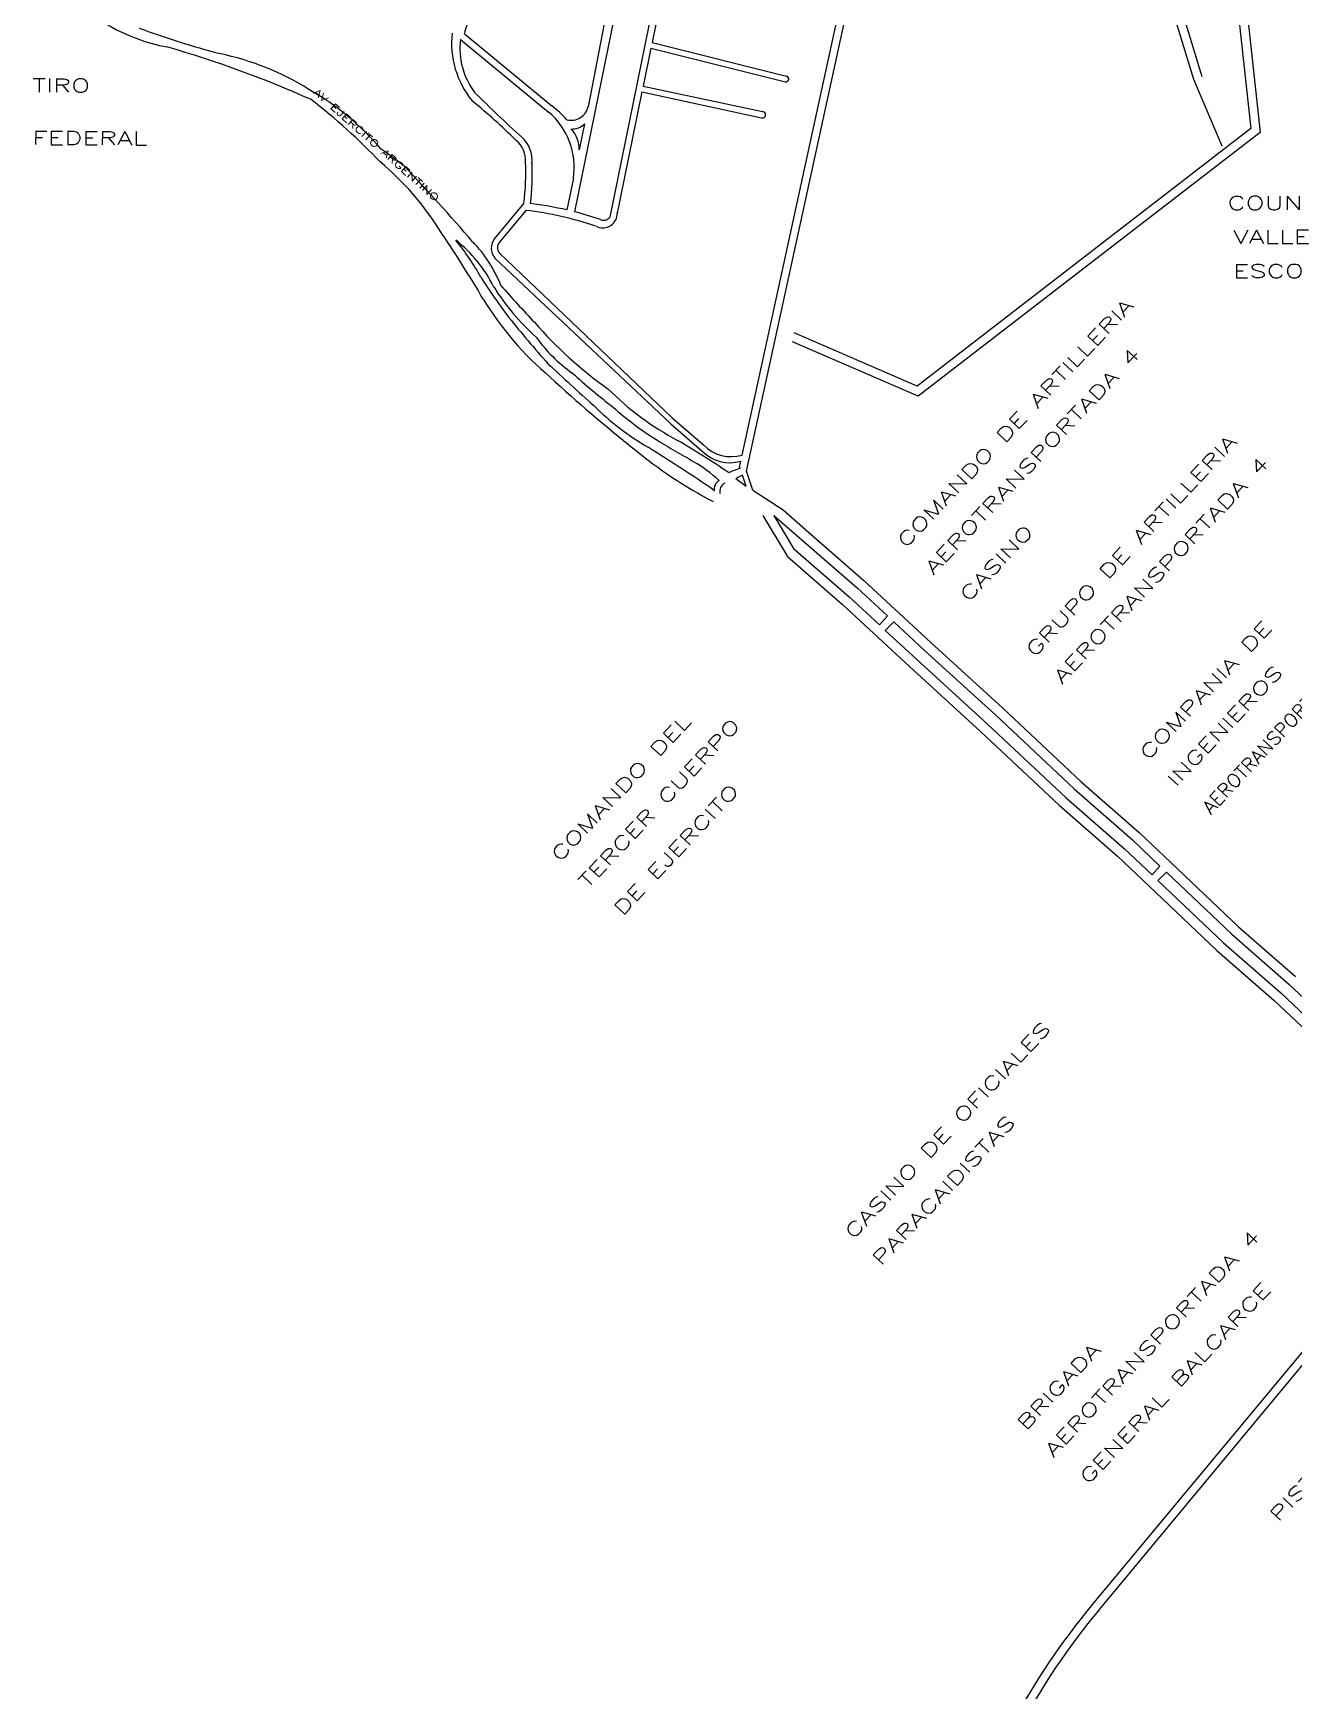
# Model space of a CAD drawing. Header units: millimetres. Extents: x 4374322 to 4409026, y 6503580 to 6534206.
# Drawn here: x 4375472 to 4377345, y 6527287 to 6529748 of the extents above; entities that cross this region are included whole.
import ezdxf

# ---------------------------------------------------------------- set-up
doc = ezdxf.new("R2010")
doc.units = ezdxf.units.MM
for name, color, linetype in [('LINEA CALLE', 252, 'Continuous'), ('NOMBRE BARRIO', 8, 'Continuous'), ('NOMBRE CALLE', 252, 'Continuous')]:
    doc.layers.add(name, color=color, linetype=linetype)
doc.styles.add('ROMANS', font='romans')
doc.styles.add('S1', font='ROMANS')

msp = doc.modelspace()

# ---------------------------------------------------------------- linework, layer by layer
at = {"layer": 'LINEA CALLE', "transparency": 33554687}
for p, q in [((4377034.7, 6530211.8), (4377195.6, 6529680.3)), ((4377047.3, 6530215.7), (4377208.3, 6529684.1)), ((4377220.4, 6530160), (4377281, 6529606.7)), ((4377233.7, 6530160.6), (4377294.9, 6529600.7)), ((4377195.6, 6529680.3), (4377237.7, 6529581)), ((4377281, 6529606.7), (4376785.2, 6529224.5)), ((4377294.9, 6529600.7), (4376787.1, 6529209.3)), ((4376785.2, 6529224.5), (4376602.8, 6529303.3)), ((4376787.1, 6529209.3), (4376600.1, 6529290)), ((4376541.5, 6529069.8), (4376586.3, 6529040.7)), ((4376556.1, 6529032.4), (4376592.7, 6528971.4)), ((4376572.5, 6529032.3), (4376601.9, 6528983.3)), ((4376572.5, 6529032.3), (4376696.2, 6528924.8)), ((4376586.3, 6529040.7), (4376624, 6529007.4)), ((4376624, 6529007.4), (4376706.2, 6528936)), ((4376592.7, 6528971.4), (4376674.3, 6528900.4)), ((4376601.9, 6528983.3), (4376684.3, 6528911.6)), ((4376696.2, 6528924.8), (4376741.1, 6528883.2)), ((4376706.2, 6528936), (4376806.4, 6528843.2)), ((4376674.3, 6528900.4), (4376774.2, 6528808)), ((4376684.3, 6528911.6), (4376729.5, 6528869.8)), ((4376741.1, 6528883.2), (4376729.5, 6528869.8)), ((4376750.8, 6528874.3), (4376738.1, 6528861.8)), ((4376750.8, 6528874.3), (4376796.3, 6528832.1)), ((4376738.1, 6528861.8), (4376784.3, 6528819.1)), ((4376796.3, 6528832.1), (4376902, 6528735.8)), ((4376806.4, 6528843.2), (4376912.2, 6528746.8)), ((4376774.2, 6528808), (4376879.7, 6528711.7)), ((4376784.3, 6528819.1), (4376889.9, 6528722.8)), ((4376902, 6528735.8), (4377018.5, 6528626.4)), ((4376912.2, 6528746.8), (4377028.6, 6528637.5)), ((4376879.7, 6528711.7), (4376996.5, 6528602.2)), ((4376889.9, 6528722.8), (4377006.6, 6528613.3)), ((4377028.6, 6528637.5), (4377115.1, 6528561.9)), ((4376996.5, 6528602.2), (4377083, 6528526.6)), ((4377006.6, 6528613.3), (4377093.1, 6528537.6)), ((4377018.5, 6528626.4), (4377105, 6528550.8)), ((4377115.1, 6528561.9), (4377162.4, 6528517.1)), ((4377093.1, 6528537.6), (4377134.3, 6528498.7)), ((4377105, 6528550.8), (4377145.9, 6528512)), ((4377083, 6528526.6), (4377129.5, 6528482.5)), ((4377145.9, 6528512), (4377134.3, 6528498.7)), ((4377162.4, 6528517.1), (4377262.7, 6528421.9)), ((4377129.5, 6528482.5), (4377230.5, 6528386.6)), ((4377139.8, 6528493.4), (4377139.8, 6528493.4)), ((4377155.5, 6528503), (4377142.8, 6528490.6)), ((4377142.8, 6528490.6), (4377240.6, 6528397.7)), ((4377155.5, 6528503), (4377252.6, 6528410.8)), ((4377252.6, 6528410.8), (4377337.4, 6528336.7)), ((4377262.7, 6528421.9), (4377347.4, 6528347.8)), ((4377230.5, 6528386.6), (4377315.4, 6528312.4)), ((4377240.6, 6528397.7), (4377325.5, 6528323.5)), ((4377337.4, 6528336.7), (4377431.6, 6528248)), ((4377315.4, 6528312.4), (4377409.5, 6528223.9)), ((4377325.5, 6528323.5), (4377419.6, 6528234.9)), ((4377585.4, 6528065.4), (4377046, 6527416.1))]:
    msp.add_line(p, q, dxfattribs=at)
for points in [[(4376525.5, 6529122.1), (4377050.5, 6531528.9)], [(4376541.5, 6529069.8), (4376531.7, 6529098.4), (4377061.5, 6531527.2)], [(4376393, 6529788.8), (4376328.9, 6529475.4)], [(4376402.5, 6529787.8), (4376391.6, 6529734.4)], [(4376336.4, 6529776.6), (4376276.4, 6529483.3)], [(4376323.2, 6529775.2), (4376296.6, 6529639.2)], [(4376107, 6529739.2), (4376237.4, 6529631.8)], [(4376112.4, 6529748), (4376242.8, 6529640.6)], [(4376391.6, 6529734.4), (4376591.4, 6529684.7)], [(4376389.9, 6529726.1), (4376378.3, 6529669.6)], [(4376389.9, 6529726.1), (4376589.7, 6529676.4)], [(4376376.6, 6529661.1), (4376337.9, 6529471.5)], [(4376376.6, 6529661.1), (4376554.3, 6529622.7)], [(4376378.3, 6529669.6), (4376555.5, 6529631.9)], [(4376291.4, 6529613.6), (4376283.5, 6529575)], [(4376274.9, 6529532.9), (4376265.3, 6529486)], [(4376201.2, 6529496.2), (4376157.8, 6529443.6)], [(4376204.4, 6529485.3), (4376165.2, 6529437.9)], [(4376158.2, 6529414.4), (4376419.6, 6529168.2)], [(4376165.7, 6529421.4), (4376421.5, 6529177.2)], [(4376419.6, 6529168.2), (4376466.3, 6529128.1)], [(4376421.5, 6529177.2), (4376468.2, 6529137.1)], [(4376522.5, 6529102.2), (4376521.7, 6529104.7), (4376523.5, 6529113.1)], [(4376525.9, 6529092.4), (4376516, 6529087.5), (4376531.5, 6529076.1)], [(4376531.5, 6529076.1), (4376525.9, 6529092.4)], [(4378496.4, 6527234.4), (4378364, 6527352.6), (4378230.7, 6527467.1), (4378177.3, 6527518), (4378157.8, 6527534.2), (4378063.1, 6527612.9), (4377915.4, 6527757.5), (4377796.5, 6527869.5), (4377659.1, 6527997.7), (4377594.7, 6528056.9), (4377055.7, 6527408)]]:
    msp.add_lwpolyline(points, dxfattribs=at)
for centre, radius, start, end in [((4375722.7, 6530001.9), 278.7, 222.699, 259.304), ((4376198.5, 6529725), 89.1, 99.6182, 165.0474), ((4376083.3, 6530982.8), 1308, 249.7157, 255.2151), ((4376230, 6529733.9), 136.2, 173.8623, 219.1549), ((4376213.9, 6529725.9), 107.7, 172.8711, 217.6767), ((4375225.1, 6528172.5), 1618.1, 65.924, 74.0074), ((4375667, 6529320.8), 405.7, 58.0167, 78.264), ((4375675.9, 6529305.7), 414.2, 40.8133, 60.166), ((4376590.4, 6529680.5), 4.24, 259.7722, 77.1265), ((4375340.5, 6528944.4), 891.3, 43.4358, 52.3254), ((4375633.2, 6529036.6), 784.1, 44.7922, 51.2128), ((4377410.2, 6530941.3), 1812.2, 224.9918, 228.0011), ((4376159.7, 6529528.6), 139.4, 40.8413, 53.421), ((4376271.5, 6529644.7), 25.7, 255.8741, 349.3863), ((4376169.3, 6529549.4), 106.8, 351.1039, 50.4059), ((4376272.1, 6529634.8), 28.7, 268.8043, 312.3394), ((4376555.7, 6529627.2), 4.69, 253.2641, 92.8839), ((4376166.5, 6529559.9), 37.2, 355.4071, 51.5965), ((4376167.7, 6529559.9), 45.8, 353.8135, 49.1693), ((4376240.4, 6529576.3), 43.1, 358.3638, 43.8885), ((4374718.1, 6527815.4), 2171.9, 53.058, 54.176), ((4375716.4, 6529230.9), 424.4, 32.1164, 50.2577), ((4373672.9, 6527320.2), 3240.7, 40.8245, 43.5053), ((4375866.4, 6529539.8), 337.7, 352.5874, 2.9062), ((4375876.1, 6529539), 337.7, 352.5874, 2.9062), ((4376150.4, 6528988.2), 510.8, 77.0099, 83.1962), ((4376143.8, 6528978.1), 510.8, 71.2057, 83.1962), ((4376150.4, 6528988.2), 510.8, 71.2057, 75.7268), ((4376318.3, 6529481.1), 21.8, 243.1952, 333.9457), ((4376319.9, 6529481.4), 10.8, 243.1168, 325.9985), ((4376318.3, 6529481.1), 21.8, 2.953, 3.6211), ((4374445.4, 6528351.8), 1969.4, 30.5778, 34.1187), ((4375823.3, 6529212.7), 358.8, 28.8981, 39.5092), ((4375976.3, 6529282.7), 201, 26.5416, 51.9544), ((4375980.7, 6529299.6), 200.7, 21.661, 43.9203), ((4376176.8, 6529429.3), 23.9, 143.0476, 218.7523), ((4376173.5, 6529429.9), 11.5, 135.9464, 227.1908), ((4376882, 6529858.9), 882, 212.4166, 217.0991), ((4376445.5, 6529551.9), 340.5, 211.7972, 228.4376), ((4377644.9, 6530674.2), 1968.5, 221.3486, 223.4983), ((4376540.1, 6529595.7), 466.8, 211.2281, 230.0629), ((4377590.8, 6530460), 1810.6, 218.7418, 221.6287), ((4376671.5, 6529711.4), 600.3, 220.7942, 234.8603), ((4376400.2, 6529425.4), 221.6, 215.395, 235.0018), ((4397892.3, 6552897.2), 32059.1, 227.50944, 227.67311), ((4377048.1, 6530107.3), 1160.2, 228.0862, 232.0046), ((4377564.6, 6530660.5), 1943.6, 227.0552, 231.8994), ((4376639.2, 6529535.1), 443.9, 225.1185, 241.8117), ((4376607.2, 6529506), 433.3, 225.7857, 239.2631), ((4376650.6, 6529548.4), 476, 228.2935, 237.9351), ((4377462.3, 6530884), 2038.8, 238.5323, 240.3455), ((4375728.6, 6527949.9), 1384.5, 55.8752, 59.5828), ((4376785.5, 6529634.1), 655.4, 230.1317, 242.4392), ((4375227.9, 6527246.2), 2214.2, 55.4407, 58.4729), ((4376507.3, 6529167.8), 57.1, 224.0486, 286.4586), ((4376509.3, 6529176.8), 57.1, 224.0486, 286.4586), ((4376341.5, 6528919.8), 222.5, 47.6173, 59.7966), ((4376585, 6528903.8), 208, 107.4683, 112.5279), ((4376498, 6529071.6), 14.2, 117.0121, 191.9352), ((4376506.3, 6529067.9), 14.2, 117.0121, 191.9352), ((4377850.3, 6526744.3), 1047.9, 140.1303, 163.7579), ((4377850.3, 6526744.3), 1035.3, 140.1303, 163.7579)]:
    msp.add_arc(centre, radius, start, end, dxfattribs=at)

# ---------------------------------------------------------------- texts
at = {"layer": 'NOMBRE BARRIO', "transparency": 33554687, "style": 'ROMANS'}
for s, rotation, width, p in [('TIRO', 359.7533, 1.5, (4375471, 6529661)), ('FEDERAL', 359.7533, 1.5, (4375471, 6529583)), ('COMANDO DE ARTILLERIA', 46.6498, 1.5, (4376768.5, 6528982.9)), ('AEROTRANSPORTADA 4', 46.6498, 1.5, (4376809.3, 6528943.1)), ('GRUPO DE ARTILLERIA', 46.6498, 1.5, (4376959.5, 6528820.9)), ('AEROTRANSPORTADA 4', 46.6498, 1.5, (4377000.3, 6528781.1)), ('CASINO', 46.6498, 1.5, (4376861.5, 6528902.9)), ('COMPANIA DE', 46.6498, 1.5, (4377128.5, 6528667.9)), ('INGENIEROS', 46.6498, 1.5, (4377169.3, 6528628.1)), ('AEROTRANSPORTADA 4', 46.6498, 1.02608, (4377221.5, 6528587.9)), ('COMANDO DEL', 46.6498, 1.5, (4376254.5, 6528516.9)), ('TERCER CUERPO', 46.6498, 1.5, (4376295.3, 6528477.1)), ('DE EJERCITO', 46.6498, 1.5, (4376347.5, 6528436.9)), ('CASINO DE OFICIALES', 46.6498, 1.5, (4376690.5, 6527956.9)), ('PARACAIDISTAS', 46.6498, 1.5, (4376731.3, 6527917.1)), ('AEROTRANSPORTADA 4', 46.6498, 1.5, (4376987.3, 6527633.1)), ('GENERAL BALCARCE', 46.6498, 1.5, (4377039.5, 6527592.9)), ('BRIGADA ', 46.6498, 1.5, (4376946.5, 6527672.9)), ('PISTA DE', 46.6498, 1.5, (4377321.5, 6527536.9))]:
    msp.add_text(s, height=20, rotation=rotation, dxfattribs=dict(at, width=width)).set_placement(p)
at = {"layer": 'NOMBRE BARRIO', "linetype": 'Continuous', "transparency": 33554687, "style": 'S1', "width": 1.5}
for s, p in [('COUNTRY', (4377246.2, 6529486.1)), ('VALLE', (4377254.7, 6529436)), ('ESCONDIDO', (4377254.4, 6529385))]:
    msp.add_text(s, height=20, rotation=0.1337, dxfattribs=at).set_placement(p)
at = {"layer": 'NOMBRE CALLE', "linetype": 'Continuous', "transparency": 33554687, "style": 'S1', "width": 1.5}
msp.add_text('AV EJERCITO ARGENTINO', height=10, rotation=318.3337, dxfattribs=at).set_placement((4375887.7, 6529659.9))

doc.saveas('drawing.dxf')
